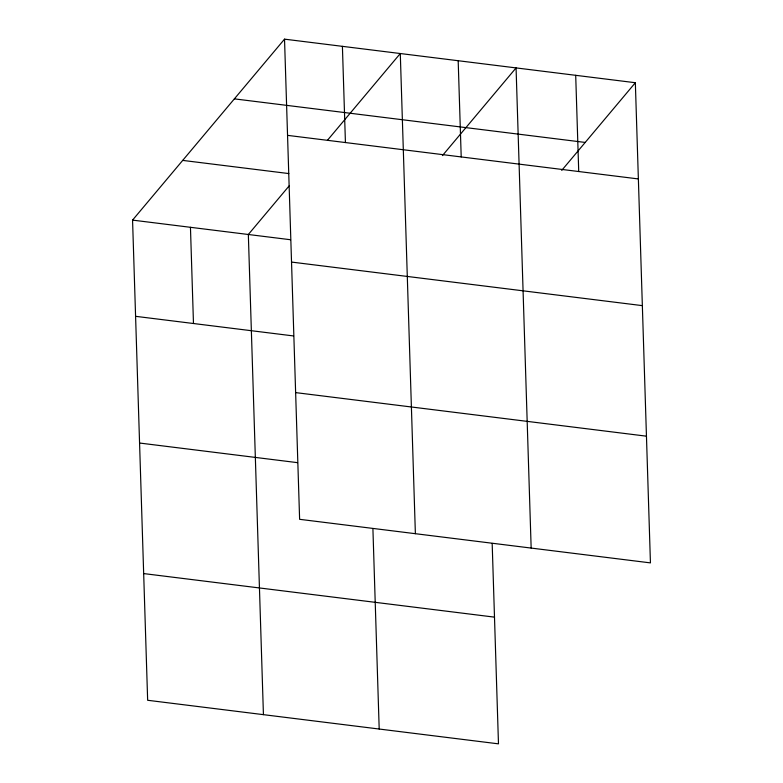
<?xml version="1.0" encoding="UTF-8"?>
<svg xmlns="http://www.w3.org/2000/svg" width="783" height="783" viewBox="0 0 783 783"><rect width="100%" height="100%" fill="white"/><g stroke="black" fill="none" stroke-linecap="round" stroke-linejoin="round"><path stroke-width="1.17" d="M492.174 543.412L498.477 743.85L147.654 700.276L132.562 220.111L284.523 39.15L635.346 82.724L650.438 562.889L299.615 519.315L284.523 39.15M289.084 185.972L248.338 234.489L263.431 714.654M327.451 140.284L400.289 53.528L415.381 533.693M442.434 155.592L516.066 67.906L531.158 548.071M561.714 170.41L635.346 82.724M234.381 98.864L585.195 142.437M287.547 135.361L638.37 178.935M182.713 160.398L288.839 173.572M132.562 220.111L290.542 239.735M291.53 262.07L642.354 305.634M135.586 316.322L293.566 335.946M295.631 392.606L646.455 436.18M139.57 443.031L297.55 462.655M143.671 573.577L494.494 617.141M575.701 75.315L578.725 171.526M458.182 60.722L461.207 156.933M372.904 528.603L379.197 729.032M342.406 46.344L345.43 142.555M190.455 227.305L193.479 323.516"/></g></svg>
